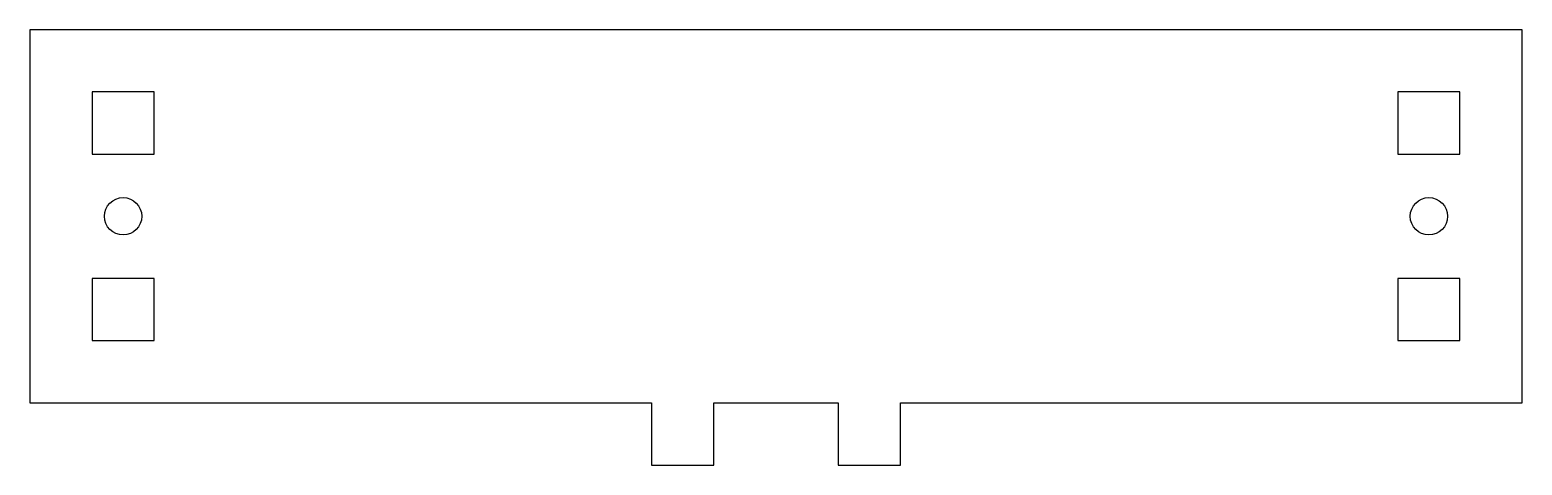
# Model space of a CAD drawing. Header units: millimetres. Extents: x -65 to 55, y 0 to 35.
import ezdxf

# ---------------------------------------------------------------- set-up
doc = ezdxf.new("R2010")
doc.units = ezdxf.units.MM

msp = doc.modelspace()

# ---------------------------------------------------------------- linework, layer by layer
at = {"color": 7, "linetype": 'Continuous', "lineweight": 25}
for p, q in [((-65, 35.02), (-65, 5.02)), ((55, 35.02), (-65, 35.02)), ((55, 5.02), (55, 35.02)), ((-60, 30.02), (-60, 25.02)), ((-55, 30.02), (-60, 30.02)), ((-55, 25.02), (-55, 30.02)), ((45, 30.02), (45, 25.02)), ((50, 30.02), (45, 30.02)), ((50, 25.02), (50, 30.02)), ((-60, 25.02), (-55, 25.02)), ((45, 25.02), (50, 25.02)), ((-55, 15.02), (-60, 15.02)), ((-60, 15.02), (-60, 10.02)), ((-55, 10.02), (-55, 15.02)), ((50, 15.02), (45, 15.02)), ((45, 15.02), (45, 10.02)), ((50, 10.02), (50, 15.02)), ((-60, 10.02), (-55, 10.02)), ((45, 10.02), (50, 10.02)), ((-65, 5.02), (-15, 5.02)), ((-15, 5.02), (-15, 0)), ((-10, 5.02), (0, 5.02)), ((-10, 0), (-10, 5.02)), ((0, 5.02), (0, 0)), ((5, 5.02), (55, 5.02)), ((5, 0), (5, 5.02)), ((-15, 0), (-10, 0)), ((0, 0), (5, 0))]:
    msp.add_line(p, q, dxfattribs=at)
for centre in [(-57.5, 20.02), (47.5, 20.02)]:
    msp.add_circle(centre, 1.5, dxfattribs=at)

doc.saveas('drawing.dxf')
